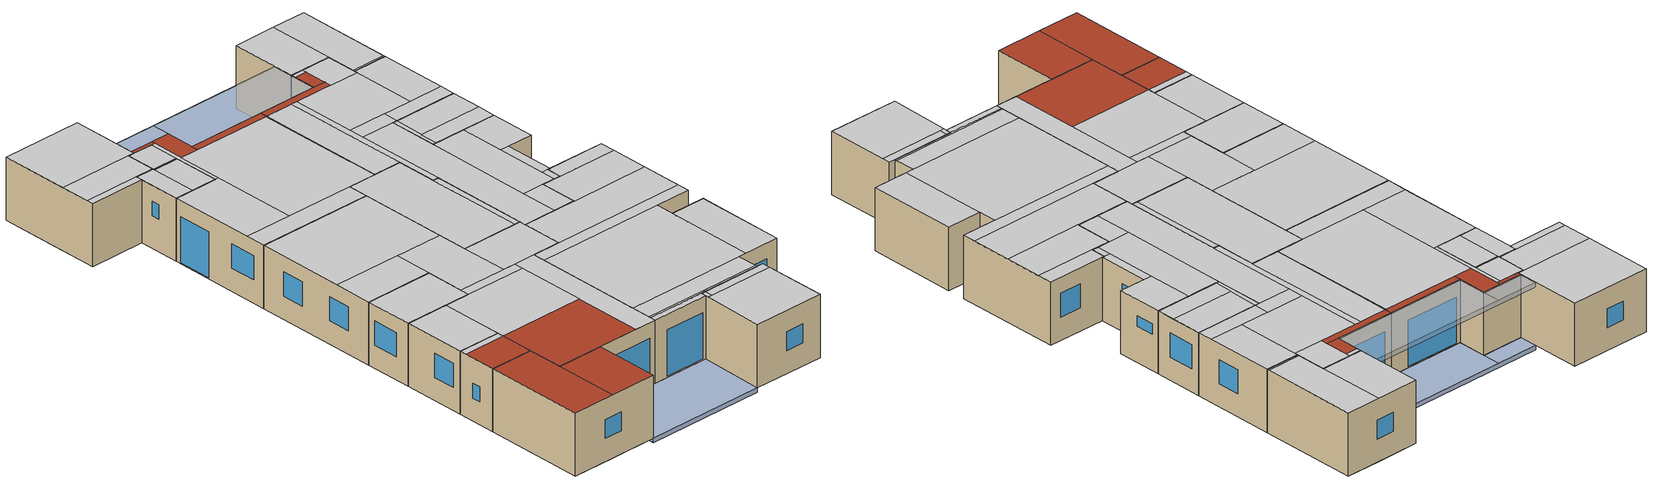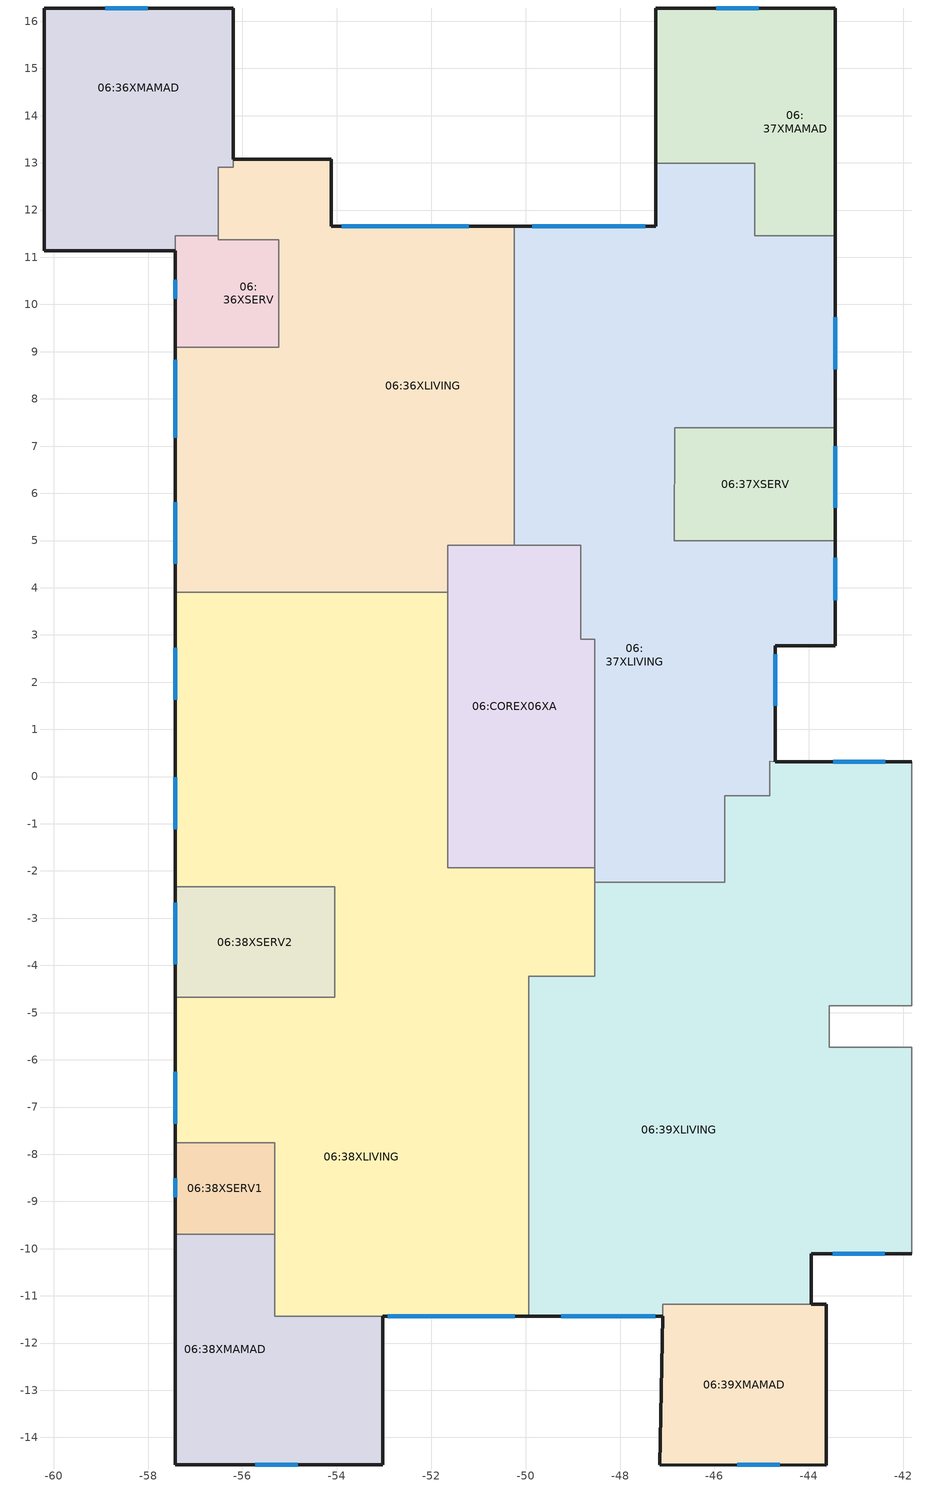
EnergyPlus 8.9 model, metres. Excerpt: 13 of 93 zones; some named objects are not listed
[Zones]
06:36XMAMAD
 floor to 05:29XMAMAD (0_IntFloor_U=2.126_Reversed_Rev): -57.43,11.14 -60.2,11.14 -60.2,11.46 -57.43,11.46 z15; -56.51,11.46 -60.2,11.46 -60.2,12.9 -56.51,12.9 z15; -56.2,12.9 -60.2,12.9 -60.2,16.28 -56.2,16.28 z15
 wall outside (0_ExtWall MMD plaster 400 6cm - Int_Insulation_U=1.28): -56.2,13.07 -56.2,16.28 -60.2,16.28 -60.2,11.14 -57.43,11.14 z15:18
 wall to 06:36XLIVING (0_IntPartition 20cm concrete_U=2.516): -56.51,11.46 -56.51,12.9 -56.2,12.9 -56.2,13.07 z15:18
 wall to 06:36XSERV (0_IntPartition 20cm concrete_U=2.516): -57.43,11.14 -57.43,11.46 -56.51,11.46 z15:18
 window (_6mm - 1001): -58.01,16.28 -58.91,16.28 z16.1:17
 ceiling to 07:43XMAMAD (0_IntFloor_U=2.126_Reversed): -60.2,11.14 -57.43,11.14 -57.43,11.46 -60.2,11.46 z18; -60.2,11.46 -56.51,11.46 -56.51,12.9 -60.2,12.9 z18; -60.2,12.9 -56.2,12.9 -56.2,16.28 -60.2,16.28 z18
06:36XLIVING
 floor to 05:29XLIVING (0_IntFloor_U=2.126_Reversed_Rev): -51.65,3.9 -54.12,3.9 -54.12,4.9 -51.65,4.9 z15; -50.24,4.9 -54.12,4.9 -54.12,11.66 -50.24,11.66 z15; -55.23,12.9 -56.2,12.9 -56.2,13.07 -55.23,13.07 z15; -55.23,11.37 -56.51,11.37 -56.51,12.9 -55.23,12.9 z15; -54.12,9.1 -55.23,9.1 -55.23,13.07 -54.12,13.07 z15; -54.12,3.9 -57.43,3.9 -57.43,9.1 -54.12,9.1 z15
 wall outside (0_ExtWall Pumice 22cm_U=0.916): -57.43,9.1 -57.43,3.9 / -50.24,11.66 -54.12,11.66 -54.12,13.07 -56.2,13.07 z15:18
 wall to 06:36XSERV (0_IntPartition 20cm concrete_U=2.516): -56.51,11.46 -56.51,11.37 -55.23,11.37 -55.23,9.1 -57.43,9.1 z15:18
 wall to 06:38XLIVING (0_IntPartition 20cm concrete_U=2.516): -57.43,3.9 -51.65,3.9 z15:18
 wall to 06:COREX06XA (0_SemiExposedWall ThermalPlaster200 2.5cm_U=1.387): -51.65,3.9 -51.65,4.9 -50.24,4.9 z15:18
 wall to 06:37XLIVING (0_IntPartition 20cm concrete_U=2.516): -50.24,4.9 -50.24,11.66 z15:18
 window (6+12+6 - 1002): -57.43,8.83 -57.43,7.18 / -51.2,11.66 -53.9,11.66 z15.05:17.25
 window (6+6+6 - 1003): -57.43,5.81 -57.43,4.51 z16.1:17.25
 ceiling to 07:44XLIVING (0_IntFloor_U=2.126_Reversed): -50.24,6.39 -50.24,11.31 -50.26,11.31 z18
 ceiling to 07:43XLIVING (0_IntFloor_U=2.126_Reversed): -57.43,3.9 -51.65,3.9 -51.65,4.9 -57.43,4.9 z18; -55.05,4.9 -50.24,4.9 -50.26,11.31 -55.05,11.31 z18; -56.5,11.44 -55.23,11.44 -55.23,12.88 -56.5,12.88 z18; -56.51,11.37 -55.23,11.37 -55.23,11.44 -56.51,11.44 z18; -55.23,9.1 -55.05,9.1 -55.05,12.88 -55.23,12.88 z18; -57.43,4.9 -55.05,4.9 -55.05,9.1 -57.43,9.1 z18
 ceiling to 07:43XMAMAD (0_IntFloor_U=2.126_Reversed): -56.51,11.44 -56.5,11.44 -56.5,12.88 -56.51,12.88 z18
 roof outside (0_FlatRoofTiled 5cm EPS_U=0.58): -54.12,11.31 -50.24,11.31 -50.24,11.66 -54.12,11.66 z18; -56.2,12.88 -55.05,12.88 -55.05,13.07 -56.2,13.07 z18; -55.05,11.31 -54.12,11.31 -54.12,13.07 -55.05,13.07 z18
06:37XMAMAD
 floor to 05:30XMAMAD (0_IntFloor_U=2.126_Reversed_Rev): -45.14,12.99 -47.24,12.99 -47.24,16.27 -45.14,16.27 z15; -43.44,11.46 -45.14,11.46 -45.14,16.27 -43.44,16.27 z15
 wall outside (0_ExtWall MMD plaster 400 6cm - Int_Insulation_U=1.28): -43.44,11.46 -43.44,16.27 -47.24,16.27 -47.24,12.99 z15:18
 wall to 06:37XLIVING (0_IntPartition 20cm concrete_U=2.516): -47.24,12.99 -45.14,12.99 -45.14,11.46 -43.44,11.46 z15:18
 window (_6mm - 1001): -45.07,16.27 -45.97,16.27 z16.1:17
 ceiling to 07:44XLIVING (0_IntFloor_U=2.126_Reversed): -45.14,11.46 -43.44,11.46 -43.44,11.54 -45.14,11.54 z18
 ceiling to 07:44XMAMAD (0_IntFloor_U=2.126_Reversed): -47.24,12.99 -45.14,12.99 -45.14,16.27 -47.24,16.27 z18; -45.14,11.54 -43.44,11.54 -43.44,16.27 -45.14,16.27 z18
06:37XLIVING
 floor to 05:30XLIVING (0_IntFloor_U=2.126_Reversed_Rev): -43.44,7.39 -45.14,7.39 -45.14,11.46 -43.44,11.46 z15; -44.83,-0.4 -45.14,-0.4 -45.14,0.32 -44.83,0.32 z15; -44.72,0.32 -45.14,0.32 -45.14,2.78 -44.72,2.78 z15; -43.44,2.78 -45.14,2.78 -45.14,5 -43.44,5 z15; -45.14,11.66 -47.24,11.66 -47.24,12.99 -45.14,12.99 z15; -48.83,4.9 -50.24,4.9 -50.24,11.66 -48.83,11.66 z15; -48.53,2.91 -48.83,2.91 -48.83,11.66 -48.53,11.66 z15; -45.79,-2.24 -46.87,-2.24 -46.86,-0.4 -45.79,-0.4 z15; -45.14,-0.4 -46.86,-0.4 -46.85,5 -45.14,5 z15; -46.87,-2.24 -48.53,-2.24 -48.53,7.39 -46.84,7.39 z15; -45.14,7.39 -48.53,7.39 -48.53,11.66 -45.14,11.66 z15
 wall outside (0_ExtWall Pumice 22cm_U=0.916): -47.24,12.99 -47.24,11.66 -50.24,11.66 / -44.72,0.32 -44.72,2.78 -43.44,2.78 -43.44,5 / -43.44,7.39 -43.44,11.46 z15:18
 wall to 06:COREX06XA (0_SemiExposedWall ThermalPlaster200 2.5cm_U=1.387): -50.24,4.9 -48.83,4.9 -48.83,2.91 -48.53,2.91 -48.53,-1.93 z15:18
 wall to 06:38XLIVING (0_IntPartition 20cm concrete_U=2.516): -48.53,-1.93 -48.53,-2.24 z15:18
 wall to 06:39XLIVING (0_IntPartition 20cm concrete_U=2.516): -48.53,-2.24 -45.79,-2.24 -45.79,-0.4 -44.83,-0.4 -44.83,0.32 -44.72,0.32 z15:18
 wall to 06:37XSERV (0_IntPartition 20cm concrete_U=2.516): -43.44,5 -46.85,5 -46.84,7.39 -43.44,7.39 z15:18
 window (6+12+6 - 1002): -47.47,11.66 -49.86,11.66 z15.05:17.25
 window (6+6+6 - 1003): -44.72,1.5 -44.72,2.6 / -43.44,8.63 -43.44,9.73 z16.1:17.25
 window (_6mm - 1001): -43.44,3.73 -43.44,4.63 z16.72:17.22
 ceiling to 07:44XLIVING (0_IntFloor_U=2.126_Reversed): -45.14,8.15 -43.44,8.15 -43.44,11.46 -45.14,11.46 z18; -45.14,-0.4 -44.83,-0.4 -44.83,0.32 -45.14,0.32 z18; -45.14,0.32 -44.72,0.32 -44.72,2.78 -45.14,2.78 z18; -45.14,2.78 -43.44,2.78 -43.44,5 -45.14,5 z18; -46.61,11.31 -45.16,11.31 -45.16,12.97 -46.61,12.97 z18; -50.24,4.9 -48.83,4.9 -48.85,11.31 -50.24,11.31 z18; -48.83,2.91 -48.53,2.91 -48.54,11.31 -48.85,11.31 z18; -46.87,-2.24 -45.79,-2.24 -45.79,-0.4 -46.86,-0.4 z18; -46.86,-0.4 -45.14,-0.4 -45.14,5 -46.85,5 z18; -48.53,-2.24 -46.87,-2.24 -46.84,7.39 -48.54,7.39 z18; -48.54,7.39 -46.62,7.39 -46.61,8.15 -48.54,8.15 z18; -48.54,8.15 -45.14,8.15 -45.14,11.31 -48.54,11.31 z18
 ceiling to 07:44XSERV (0_IntFloor_U=2.126_Reversed): -46.62,7.39 -43.44,7.39 -43.44,8.15 -46.61,8.15 z18
 ceiling to 07:44XMAMAD (0_IntFloor_U=2.126_Reversed): -47.24,12.77 -46.61,12.77 -46.61,12.97 -47.24,12.97 z18; -47.24,12.97 -45.16,12.97 -45.16,12.99 -47.24,12.99 z18; -45.16,11.54 -45.14,11.54 -45.14,12.99 -45.16,12.99 z18
 roof outside (0_FlatRoofTiled 5cm EPS_U=0.58): -47.24,11.66 -46.61,11.66 -46.61,12.77 -47.24,12.77 z18; -50.24,11.31 -46.61,11.31 -46.61,11.66 -50.24,11.66 z18
06:36XSERV
 floor to 05:29XSERV (0_IntFloor_U=2.126_Reversed_Rev): -55.23,9.1 -56.51,9.1 -56.51,11.37 -55.23,11.37 z15; -56.51,9.1 -57.43,9.1 -57.43,11.46 -56.51,11.46 z15
 wall outside (0_ExtWall Pumice 22cm_U=0.916): -57.43,11.14 -57.43,9.1 z15:18
 window (_6mm - 1001): -57.43,10.53 -57.43,10.13 z16.55:17.25
 ceiling to 07:43XLIVING (0_IntFloor_U=2.126_Reversed): -56.51,9.1 -55.23,9.1 -55.23,11.37 -56.51,11.37 z18; -57.43,9.1 -56.51,9.1 -56.51,11.44 -57.43,11.44 z18
 ceiling to 07:43XMAMAD (0_IntFloor_U=2.126_Reversed): -57.43,11.44 -56.51,11.44 -56.51,11.46 -57.43,11.46 z18
06:COREX06XA
 floor to 05:COREX05XA (0_IntFloor_U=2.126_Reversed_Rev): -48.53,-1.93 -48.83,-1.93 -48.83,2.91 -48.53,2.91 z15; -48.83,-1.93 -51.65,-1.93 -51.65,4.9 -48.83,4.9 z15
 wall to 06:38XLIVING (0_SemiExposedWall ThermalPlaster200 2.5cm_U=1.387_Rev): -51.65,3.9 -51.65,-1.93 -48.53,-1.93 z15:18
 ceiling to 07:COREX07XB (0_IntFloor_U=2.126_Reversed): -48.82,-1.93 -48.53,-1.93 -48.53,2.9 -48.83,2.9 z18; -51.64,-1.93 -48.82,-1.93 -48.83,4.88 -51.64,4.88 z18
 ceiling to 07:44XLIVING (0_SemiExposedFloor 2cm EPS_U=1.139_Reversed): -50.24,4.88 -48.83,4.88 -48.83,4.9 -50.24,4.9 z18
 ceiling to 07:43XLIVING (0_SemiExposedFloor 2cm EPS_U=1.139_Reversed): -51.64,4.88 -50.24,4.88 -50.24,4.9 -51.65,4.9 z18
06:38XLIVING
 floor to 05:31XLIVING (0_IntFloor_U=2.126_Reversed_Rev): -49.94,-11.43 -51.65,-11.43 -51.65,-4.23 -49.94,-4.23 z15; -48.53,-4.23 -51.65,-4.23 -51.65,-1.93 -48.53,-1.93 z15; -54.04,-2.34 -57.43,-2.34 -57.43,3.9 -54.04,3.9 z15; -51.65,-4.68 -54.04,-4.68 -54.04,3.9 -51.65,3.9 z15; -55.32,-7.76 -57.43,-7.76 -57.43,-4.68 -55.32,-4.68 z15; -51.65,-11.43 -55.32,-11.43 -55.32,-4.68 -51.65,-4.68 z15
 wall outside (0_ExtWall Pumice 22cm_U=0.916): -57.43,3.9 -57.43,-2.34 / -57.43,-4.68 -57.43,-7.76 / -53.03,-11.43 -49.94,-11.43 z15:18
 wall to 06:38XSERV2 (0_IntPartition 20cm concrete_U=2.516): -57.43,-2.34 -54.04,-2.34 -54.04,-4.68 -57.43,-4.68 z15:18
 wall to 06:38XSERV1 (0_IntPartition 20cm concrete_U=2.516): -57.43,-7.76 -55.32,-7.76 -55.32,-9.69 z15:18
 wall to 06:38XMAMAD (0_IntPartition 20cm concrete_U=2.516): -55.32,-9.69 -55.32,-11.43 -53.03,-11.43 z15:18
 wall to 06:39XLIVING (0_IntPartition 20cm concrete_U=2.516): -49.94,-11.43 -49.94,-4.23 -48.53,-4.23 -48.53,-2.24 z15:18
 window (6+6+6 - 1003): -57.43,2.73 -57.43,1.63 / -57.43,-0.02 -57.43,-1.12 / -57.43,-6.25 -57.43,-7.35 z16.1:17.25
 window (6+12+6 - 1002): -52.92,-11.43 -50.23,-11.43 z15.05:17.25
 ceiling to 07:COREX07XB (0_SemiExposedCeiling 2cm EPS_U=0.956): -51.64,-1.94 -48.53,-1.94 -48.53,-1.93 -51.64,-1.93 z18
 ceiling to 07:45XLIVING (0_IntFloor_U=2.126_Reversed): -57.43,-7.76 -55.32,-7.76 -55.32,-4.68 -57.43,-4.68 z18; -54.04,-4.68 -51.02,-4.68 -51.02,-4.23 -54.04,-4.23 z18; -55.32,-8.08 -51.02,-8.08 -51.02,-4.68 -55.32,-4.68 z18; -51.02,-11.43 -49.94,-11.43 -49.94,-4.23 -51.02,-4.23 z18; -51.63,-4.23 -48.53,-4.23 -48.53,-1.94 -51.64,-1.94 z18; -57.43,-2.34 -54.04,-2.34 -54.04,-0.46 -57.43,-0.46 z18; -54.04,-4.23 -51.63,-4.23 -51.65,-0.46 -54.04,-0.46 z18
 ceiling to 07:43XLIVING (0_IntFloor_U=2.126_Reversed): -57.43,-0.46 -51.65,-0.46 -51.65,3.9 -57.43,3.9 z18
 roof outside (0_FlatRoofTiled 5cm EPS_U=0.58): -55.32,-11.43 -51.02,-11.43 -51.02,-8.08 -55.32,-8.08 z18
06:39XLIVING
 floor to 05:32XLIVING (0_IntFloor_U=2.126_Reversed_Rev): -41.82,-10.11 -43.57,-10.11 -43.57,-5.73 -41.82,-5.73 z15; -47.09,-11.43 -49.94,-11.43 -49.94,-11.18 -47.09,-11.18 z15; -43.96,-11.18 -49.94,-11.18 -49.94,-10.11 -43.96,-10.11 z15; -43.57,-10.11 -49.94,-10.11 -49.94,-4.85 -43.57,-4.85 z15; -41.82,-0.4 -44.83,-0.4 -44.83,0.32 -41.82,0.32 z15; -41.82,-2.24 -45.79,-2.24 -45.79,-0.4 -41.82,-0.4 z15; -41.82,-4.23 -48.53,-4.23 -48.53,-2.24 -41.82,-2.24 z15; -41.82,-4.85 -49.94,-4.85 -49.94,-4.23 -41.82,-4.23 z15
 wall outside (0_ExtWall Pumice 22cm_U=0.916): -41.82,0.32 -44.72,0.32 / -49.94,-11.43 -47.09,-11.43 / -43.96,-11.18 -43.96,-10.11 -41.82,-10.11 z15:18
 wall to 06:40XLIVING (0_IntPartition 20cm concrete_U=2.516): -41.82,-4.85 -41.82,0.32 / -41.82,-10.11 -41.82,-5.73 z15:18
 wall to 06:39XMAMAD (0_IntPartition 20cm concrete_U=2.516): -47.09,-11.43 -47.09,-11.18 -43.96,-11.18 z15:18
 wall to 06:COREX06XB (0_SemiExposedWall ThermalPlaster200 2.5cm_U=1.387): -41.82,-5.73 -43.57,-5.73 -43.57,-4.85 -41.82,-4.85 z15:18
 window (6+6+6 - 1003): -42.38,0.32 -43.48,0.32 / -43.5,-10.11 -42.4,-10.11 z16.1:17.25
 window (6+12+6 - 1002): -49.25,-11.43 -47.25,-11.43 z15.05:17.25
 ceiling to 07:44XLIVING (0_IntFloor_U=2.126_Reversed): -45.79,-0.41 -44.83,-0.41 -44.83,-0.4 -45.79,-0.4 z18
 ceiling to 07:45XLIVING (0_IntFloor_U=2.126_Reversed): -43.57,-10.11 -41.82,-10.11 -41.82,-5.74 -43.57,-5.74 z18; -49.94,-11.43 -47.09,-11.43 -47.09,-11.18 -49.94,-11.18 z18; -49.94,-11.18 -46.89,-11.18 -46.89,-11.08 -49.94,-11.08 z18; -49.94,-11.08 -43.96,-11.08 -43.96,-10.11 -49.94,-10.11 z18; -49.94,-10.11 -43.57,-10.11 -43.57,-4.85 -49.94,-4.85 z18; -44.83,-0.41 -41.82,-0.41 -41.82,0.31 -44.83,0.31 z18; -45.79,-2.25 -41.82,-2.25 -41.82,-0.41 -45.79,-0.41 z18; -48.53,-4.23 -41.82,-4.23 -41.82,-2.25 -48.53,-2.25 z18; -49.94,-4.85 -41.82,-4.85 -41.82,-4.23 -49.94,-4.23 z18
 ceiling to 07:45XMAMAD (0_IntFloor_U=2.126_Reversed): -46.89,-11.18 -43.96,-11.18 -43.96,-11.08 -46.89,-11.08 z18
 roof outside (0_FlatRoofTiled 5cm EPS_U=0.58): -44.71,0.31 -41.82,0.31 -41.82,0.32 -44.71,0.32 z18
06:38XSERV2
 floor to 05:31XSERV2 (0_IntFloor_U=2.126_Reversed_Rev): -54.04,-4.68 -57.43,-4.68 -57.43,-2.34 -54.04,-2.34 z15
 wall outside (0_ExtWall Pumice 22cm_U=0.916): -57.43,-2.34 -57.43,-4.68 z15:18
 window (6+6+6 - 1003): -57.43,-2.67 -57.43,-3.97 z16.1:17.25
 ceiling to 07:45XLIVING (0_IntFloor_U=2.126_Reversed): -57.43,-4.68 -54.04,-4.68 -54.04,-2.34 -57.43,-2.34 z18
06:38XSERV1
 floor to 05:31XSERV1 (0_IntFloor_U=2.126_Reversed_Rev): -55.32,-9.69 -57.43,-9.69 -57.43,-7.76 -55.32,-7.76 z15
 wall outside (0_ExtWall Pumice 22cm_U=0.916): -57.43,-7.76 -57.43,-9.69 z15:18
 wall to 06:38XMAMAD (0_IntPartition 20cm concrete_U=2.516): -57.43,-9.69 -55.32,-9.69 z15:18
 window (_6mm - 1001): -57.43,-8.51 -57.43,-8.91 z16.1:16.8
 ceiling to 07:45XLIVING (0_IntFloor_U=2.126_Reversed): -57.43,-8.08 -55.32,-8.08 -55.32,-7.76 -57.43,-7.76 z18
 roof outside (0_FlatRoofTiled 5cm EPS_U=0.58): -57.43,-9.69 -55.32,-9.69 -55.32,-8.08 -57.43,-8.08 z18
06:38XMAMAD
 floor to 05:31XMAMAD (0_IntFloor_U=2.126_Reversed_Rev): -53.03,-14.58 -55.32,-14.58 -55.32,-11.43 -53.03,-11.43 z15; -55.32,-14.58 -57.43,-14.58 -57.43,-9.69 -55.32,-9.69 z15
 wall outside (0_ExtWall MMD plaster 400 6cm - Int_Insulation_U=1.28): -57.43,-9.69 -57.43,-14.58 -53.03,-14.58 -53.03,-11.43 z15:18
 window (_6mm - 1001): -55.73,-14.58 -54.83,-14.58 z16.1:17
 roof outside (0_FlatRoofTiled 5cm EPS_U=0.58): -55.32,-14.58 -53.03,-14.58 -53.03,-11.43 -55.32,-11.43 z18; -57.43,-14.58 -55.32,-14.58 -55.32,-9.69 -57.43,-9.69 z18
06:39XMAMAD
 floor to 05:32XMAMAD (0_IntFloor_U=2.126_Reversed_Rev): -43.64,-14.58 -47.16,-14.58 -47.09,-11.18 -43.64,-11.18 z15
 wall outside (0_ExtWall MMD plaster 400 6cm - Int_Insulation_U=1.28): -47.09,-11.43 -47.16,-14.58 -43.64,-14.58 -43.64,-11.18 -43.96,-11.18 z15:18
 window (_6mm - 1001): -45.52,-14.58 -44.62,-14.58 z16.1:17
 ceiling to 07:45XLIVING (0_IntFloor_U=2.126_Reversed): -47.1,-11.58 -46.89,-11.58 -46.89,-11.18 -47.09,-11.18 z18
 ceiling to 07:45XMAMAD (0_IntFloor_U=2.126_Reversed): -46.89,-11.58 -43.64,-11.58 -43.64,-11.18 -46.89,-11.18 z18; -47.16,-14.58 -43.64,-14.58 -43.64,-11.58 -47.1,-11.58 z18
06:37XSERV
 floor to 05:30XSERV (0_IntFloor_U=2.126_Reversed_Rev): -43.44,5 -46.85,5 -46.84,7.39 -43.44,7.39 z15
 wall outside (0_ExtWall Pumice 22cm_U=0.916): -43.44,5 -43.44,7.39 z15:18
 window (6+6+6 - 1003): -43.44,5.69 -43.44,6.99 z16.1:17.25
 ceiling to 07:44XLIVING (0_IntFloor_U=2.126_Reversed): -46.68,5 -43.44,5 -43.44,5.9 -46.66,5.9 z18; -46.85,5 -46.68,5 -46.62,7.39 -46.84,7.39 z18
 ceiling to 07:44XSERV (0_IntFloor_U=2.126_Reversed): -46.66,5.9 -43.44,5.9 -43.44,7.39 -46.62,7.39 z18
shading: -53.03,-14.58 -47.16,-14.58 / -47.16,-14.58 -47.09,-11.43 / -47.09,-11.43 -53.03,-11.43 / -53.03,-11.43 -53.03,-14.58 / -56.2,13.07 -54.12,13.07 / -54.12,13.07 -54.12,11.66 / -54.12,11.66 -47.24,11.66 / -47.24,11.66 -47.24,13.96 / -47.24,13.96 -56.2,13.96 / -56.2,13.96 -56.2,13.07 z14.8:15; -56.2,13.07 -54.12,13.07 / -54.12,13.07 -54.12,11.66 / -54.12,11.66 -47.24,11.66 / -47.24,11.66 -47.24,13.96 / -47.24,13.96 -56.2,13.96 / -56.2,13.96 -56.2,13.07 z17.8:18; -53.03,-14.58 -47.16,-14.58 -47.09,-11.43 -53.03,-11.43 z15; -47.16,-14.58 -53.03,-14.58 -53.03,-11.43 -47.09,-11.43 z14.8; -47.24,11.66 -54.12,11.66 -54.12,13.07 -47.24,13.07 z14.8; -47.24,13.07 -56.2,13.07 -56.2,13.96 -47.24,13.96 z14.8; -56.2,13.07 -54.12,13.07 -54.12,13.96 -56.2,13.96 z15; -54.12,11.66 -47.24,11.66 -47.24,13.96 -54.12,13.96 z15; -47.24,11.66 -54.12,11.66 -54.12,13.07 -47.24,13.07 z17.8; -47.24,13.07 -56.2,13.07 -56.2,13.96 -47.24,13.96 z17.8; -56.2,13.07 -54.12,13.07 -54.12,13.96 -56.2,13.96 z18; -54.12,11.66 -47.24,11.66 -47.24,13.96 -54.12,13.96 z18
[Site:Location]
1 (01-01:31-12)  (01-01:31-12): Latitude=32; Longitude=34.9; Time Zone=2; Elevation {m}=49
[Site:GroundTemperature:BuildingSurface]
18, 18, 18, 18, 18, 18, 18, 18, 18, 18, 18, 18
[Site:GroundTemperature:Deep]
18, 18, 18, 18, 18, 18, 18, 18, 18, 18, 18, 18
[Site:GroundTemperature:Shallow]
18, 18, 18, 18, 18, 18, 18, 18, 18, 18, 18, 18
[Site:GroundTemperature:FCfactorMethod]
January FCfactorMethod ground temperature {C}=14.56; Februry FCfactorMethod ground temperature {C}=15.21; March FCfactorMethod ground temperature {C}=16.32; April FCfactorMethod ground temperature {C}=21.47; May FCfactorMethod ground temperature {C}=26.48; June FCfactorMethod ground temperature {C}=30.09; July FCfactorMethod ground temperature {C}=32.2; August FCfactorMethod ground temperature {C}=33.24; September FCfactorMethod ground temperature {C}=31.42; October FCfactorMethod ground temperature {C}=27.68; November FCfactorMethod ground temperature {C}=21.81; December FCfactorMethod ground temperature {C}=17.94
[Site:GroundReflectance]
0.2, 0.2, 0.2, 0.2, 0.2, 0.2, 0.2, 0.2, 0.2, 0.2, 0.2, 0.2
[Site:GroundReflectance:SnowModifier]
2, 2
[Building]
Rambam_15-17: North Axis=0; Terrain=City; Loads Convergence Tolerance=.04; Temperature Convergence Tolerance=.4; Solar Distribution=FullExterior; Maximum number of warmup days=25; Minimum number of warmup days=6
[Construction]
0_IntFloor_U=2.126_Reversed: _1045_IntTiah_Cement Lime Plaster_2.1_.02, _1045_RegularConcrete_1.1.1_.2, _1045 Sand and gravel_10.1_.08, _1045_Cemented Plaster_2.2_.02, _1045 Ceramic porcelain_12.1_.02
0_IntFloor_U=2.126_Reversed_Rev: _1045 Ceramic porcelain_12.1_.02, _1045_Cemented Plaster_2.2_.02, _1045 Sand and gravel_10.1_.08, _1045_RegularConcrete_1.1.1_.2, _1045_IntTiah_Cement Lime Plaster_2.1_.02
0_IntPartition 20cm concrete_U=2.516: _1045_IntTiah_Cement Lime Plaster_2.1_.015, _1045_RegularConcrete_1.1.1_.2, _1045_IntTiah_Cement Lime Plaster_2.1_.015
0_ExtWall MMD plaster 400 6cm - Int_Insulation_U=1.28: _1045_Cemented Plaster_2.2_.01, _1045_RegularConcrete_1.1.1_.2, 0_Thermal plaster 400_.06, _1045_IntTiah_Cement Lime Plaster_2.1_.01
0_ExtWall Pumice 22cm_U=0.916: _Block Pumice 22sm_.22
0_SemiExposedWall ThermalPlaster200 2.5cm_U=1.387: _1045 Thermal Plaster Polystyrene Aggregate 225_2.3_.025, _1045_RegularConcrete_1.1.1_.2, _1045_IntTiah_Cement Lime Plaster_2.1_.015
0_SemiExposedWall ThermalPlaster200 2.5cm_U=1.387_Rev: _1045_IntTiah_Cement Lime Plaster_2.1_.015, _1045_RegularConcrete_1.1.1_.2, _1045 Thermal Plaster Polystyrene Aggregate 225_2.3_.025
0_FlatRoofTiled 5cm EPS_U=0.58: _1045 Ceramic porcelain_12.1_.01, _1045_Cemented Plaster_2.2_.02, _1045 Sand and gravel_10.1_.08, _Bitumen_.005, _1045 Light Concrete Coarse Aggregate NonQuartsSand 1200_1.2.1_.05, _1045 Expanded Polystyrene EPS 30_14.1_.05, _1045_RegularConcrete_1.1.1_.2, _1045_IntTiah_Cement Lime Plaster_2.1_.015
0_SemiExposedFloor 2cm EPS_U=1.139_Reversed; 0_SemiExposedCeiling 2cm EPS_U=0.956: _1045 Ceramic porcelain_12.1_.01, _1045_Cemented Plaster_2.2_.02, _1045 Sand and gravel_10.1_.08, _1045 Expanded Polystyrene EPS 30_14.1_.02, _1045_RegularConcrete_1.1.1_.2, _1045_Cemented Plaster_2.2_.02
_6mm - 1001: 64
6+12+6 - 1002: Simple 6+12+6 - 1002
6+12+6 - 2002: 30003, Simple 6+12+6 - 1002
6+6+6 - 1003: Simple 6+6+6 - 1003
6+6+6 - 2003: 30003, Simple 6+6+6 - 1003
[WindowMaterial:Glazing]
64: Optical data type {SpectralAverage or Spectral}=SpectralAverage; Thickness {m}=.006; Solar transmittance at normal incidence=.79; Solar reflectance at normal incidence: front side=.075; Solar reflectance at normal incidence: back side=.075; Visible transmittance at normal incidence=0.881; Visible reflectance at normal incidence: front side=.081; Visible reflectance at normal incidence: back side=.081; IR transmittance at normal incidence=0; IR emissivity: front side=.84; IR emissivity: back side=.84; Conductivity {W/m-K}=1; Dirt Correction Factor for Solar and Visible Transmittance=1
[WindowMaterial:Shade]
30003: Solar transmittance=.15; Solar reflectance=.6; Visible transmittance=.15; Visible reflectance=.6; IR Thermal emissivity=.9; IR Thermal transmittance=.05; Thickness {m}=.001; Conductivity {W/m-K}=160; Shade-to-glass distance=.1; Shade top opening multiplier=0; Shade bottom opening multiplier=0; Shade left-side opening multiplier=0; Shade right-side opening multiplier=0; Air-flow permeability=0
[Material] Thermal Emittance=.9; Solar Absorptance=.4; Visible Absorptance=.4
Name | Roughness | Thickness {m} | Conductivity {w/m-K} | Density {kg/m3} | Specific Heat {J/kg-K}
_1045 Ceramic porcelain_12.1_.02 | Smooth | .02 | 1.3 | 2300 | 840
_1045_Cemented Plaster_2.2_.02 | Rough | .02 | 1 | 1800 | 1000
_1045 Sand and gravel_10.1_.08 | Rough | .08 | 2 | 1950 | 1045
_1045_RegularConcrete_1.1.1_.2 | MediumRough | .2 | 2 | 2400 | 1000
_1045_IntTiah_Cement Lime Plaster_2.1_.02 | Smooth | .02 | .8 | 1600 | 1000
_1045_IntTiah_Cement Lime Plaster_2.1_.015 | Smooth | .015 | .8 | 1600 | 1000
_1045_Cemented Plaster_2.2_.01 | Rough | .01 | 1 | 1800 | 1000
0_Thermal plaster 400_.06 | Rough | .06 | .129 | 400 | 1000
_1045_IntTiah_Cement Lime Plaster_2.1_.01 | Smooth | .01 | .8 | 1600 | 1000
_1045 Ceramic porcelain_12.1_.01 | Smooth | .01 | 1.3 | 2300 | 840
_Block Pumice 22sm_.22 | MediumRough | .22 | .244 | 795 | 970
_1045 Thermal Plaster Polystyrene Aggregate 225_2.3_.025 | Rough | .025 | .073 | 225 | 1000
_Bitumen_.005 | Rough | .005 | .17 | 1200 | 1660
_1045 Light Concrete Coarse Aggregate NonQuartsSand 1200_1.2.1_.05 | MediumRough | .05 | .62 | 1200 | 1000
_1045 Expanded Polystyrene EPS 30_14.1_.05 | Rough | .05 | .04 | 30 | 1450
_1045 Expanded Polystyrene EPS 30_14.1_.02 | Rough | .02 | .04 | 30 | 1450
[WindowMaterial:SimpleGlazingSystem]
Name | U-value W/m2/K | Solar Heat Gain Coefficient | Visible Transmittance
Simple 6+12+6 - 1002 | 2.8 | .75 | .781
Simple 6+6+6 - 1003 | 3.2 | .8 | .801
[WindowProperty:ShadingControl] Shading type=ExteriorShade; Shading control type=OnIfScheduleAllows; Schedule=0_(2017) Residential Exterior Shading Schedule - Zone A-B; Shading control is scheduled=Yes; Glare control is active=No; Type of slat angle control=FixedSlatAngle; Setpoint 2=0
Name | Name of glazed construction with shading
1002 | 6+12+6 - 2002
1003 | 6+6+6 - 2003
[Zone] Relative North (to building)=0; Zone Type=1; Zone multiplier=1; Zone inside convection algorithm=TARP
Name | Zone volume | Floor Area | Part Of Total Floor Area
06:36XMAMAD | 52.4905 | 19.7333 | Yes
06:36XLIVING | 137.9161 | 52.3664 | Yes
06:37XMAMAD | 40.173 | 15.1026 | Yes
06:37XLIVING | 182.173 | 68.8031 | Yes
06:36XSERV | 13.5269 | 5.0853 | Yes
06:COREX06XA | 54.8446 | 20.6961 | No
06:38XLIVING | 239.5681 | 92.392 | Yes
06:39XLIVING | 202.5277 | 76.1442 | Yes
06:38XSERV2 | 21.0791 | 7.9245 | Yes
06:38XSERV1 | 9.392 | 4.0805 | Yes
06:38XMAMAD | 39.1201 | 17.5426 | Yes
06:39XMAMAD | 31.5322 | 11.8542 | Yes
06:37XSERV | 21.6306 | 8.1318 | Yes
[PEOPLE] Number of People SCHEDULE=0_Baseline Residential Occupancy Schedule; Number of People Calculation Method=People/Area; People per Zone Floor Area=.04; radiant fraction=.3; User Specified Sensible Fraction=AutoCalculate; CO2 generation rate per unit of activity level (units m3/s-W=3.82e-08; Enable ASHRAE 55 comfort warnings=No; MRT Calculation Type=ZoneAveraged; Work Efficiency SCHEDULE Name (0.0-1.0,real)=Work efficiency; Clothing Insulation Calculation Method=ClothingInsulationSchedule; Air Velocity SCHEDULE Name (units m/s, real)=Default Air Velocity for Comfort Calculations
Name | Zone | Activity level SCHEDULE Name (units W/person, real) | Clothing Insulation SCHEDULE Name (real)
People 06:36XMAMAD | 06:36XMAMAD | Activity Schedule 35782 | Clothing Schedule 35782
People 06:36XLIVING | 06:36XLIVING | Activity Schedule 35794 | Clothing Schedule 35794
People 06:37XMAMAD | 06:37XMAMAD | Activity Schedule 35812 | Clothing Schedule 35812
People 06:37XLIVING | 06:37XLIVING | Activity Schedule 35831 | Clothing Schedule 35831
People 06:36XSERV | 06:36XSERV | Activity Schedule 35885 | Clothing Schedule 35885
People 06:38XLIVING | 06:38XLIVING | Activity Schedule 35955 | Clothing Schedule 35955
People 06:39XLIVING | 06:39XLIVING | Activity Schedule 35975 | Clothing Schedule 35975
People 06:38XSERV2 | 06:38XSERV2 | Activity Schedule 36023 | Clothing Schedule 36023
People 06:38XSERV1 | 06:38XSERV1 | Activity Schedule 36030 | Clothing Schedule 36030
People 06:38XMAMAD | 06:38XMAMAD | Activity Schedule 36045 | Clothing Schedule 36045
People 06:39XMAMAD | 06:39XMAMAD | Activity Schedule 36063 | Clothing Schedule 36063
People 06:37XSERV | 06:37XSERV | Activity Schedule 36089 | Clothing Schedule 36089
[Lights] Lighting SCHEDULE=0_Baseline Residential Lighting Schedule; Design Level calculation method=Watts/Area; Watts per Zone Area {W/m2}=5; Return Air Fraction=0; Radiant fraction=.72; Fraction Visible=.18; Fraction Replaceable=1
Name | Zone | LightsEndUseKey
06:36XMAMAD General lighting | 06:36XMAMAD | ELECTRIC EQUIPMENT#06:36XMAMAD#GeneralLights
06:36XLIVING General lighting | 06:36XLIVING | ELECTRIC EQUIPMENT#06:36XLIVING#GeneralLights
06:37XMAMAD General lighting | 06:37XMAMAD | ELECTRIC EQUIPMENT#06:37XMAMAD#GeneralLights
06:37XLIVING General lighting | 06:37XLIVING | ELECTRIC EQUIPMENT#06:37XLIVING#GeneralLights
06:36XSERV General lighting | 06:36XSERV | ELECTRIC EQUIPMENT#06:36XSERV#GeneralLights
06:38XLIVING General lighting | 06:38XLIVING | ELECTRIC EQUIPMENT#06:38XLIVING#GeneralLights
06:39XLIVING General lighting | 06:39XLIVING | ELECTRIC EQUIPMENT#06:39XLIVING#GeneralLights
06:38XSERV2 General lighting | 06:38XSERV2 | ELECTRIC EQUIPMENT#06:38XSERV2#GeneralLights
06:38XSERV1 General lighting | 06:38XSERV1 | ELECTRIC EQUIPMENT#06:38XSERV1#GeneralLights
06:38XMAMAD General lighting | 06:38XMAMAD | ELECTRIC EQUIPMENT#06:38XMAMAD#GeneralLights
06:39XMAMAD General lighting | 06:39XMAMAD | ELECTRIC EQUIPMENT#06:39XMAMAD#GeneralLights
06:37XSERV General lighting | 06:37XSERV | ELECTRIC EQUIPMENT#06:37XSERV#GeneralLights
[OtherEquipment] Fuel Type=Electricity; Design Level calculation method=Watts/Area; Latent fraction=0; Radiant fraction=.2; Fraction Lost=0; Carbon Dioxide Generation Rate=0; End-use category=General
Name | Zone | Equipment SCHEDULE | Watts per Zone Area {watts/m2}
06:36XMAMAD Miscellaneous gain | 06:36XMAMAD | 0_(2017) Baseline Residential Non Fixed Equipment Schedule | 6
06:36XMAMAD Equipment gain | 06:36XMAMAD | 0_(2017) Baseline Residential Equipment Schedule | 1
06:36XLIVING Miscellaneous gain | 06:36XLIVING | 0_(2017) Baseline Residential Non Fixed Equipment Schedule | 6
06:36XLIVING Equipment gain | 06:36XLIVING | 0_(2017) Baseline Residential Equipment Schedule | 1
06:37XMAMAD Miscellaneous gain | 06:37XMAMAD | 0_(2017) Baseline Residential Non Fixed Equipment Schedule | 6
06:37XMAMAD Equipment gain | 06:37XMAMAD | 0_(2017) Baseline Residential Equipment Schedule | 1
06:37XLIVING Miscellaneous gain | 06:37XLIVING | 0_(2017) Baseline Residential Non Fixed Equipment Schedule | 6
06:37XLIVING Equipment gain | 06:37XLIVING | 0_(2017) Baseline Residential Equipment Schedule | 1
06:36XSERV Miscellaneous gain | 06:36XSERV | 0_(2017) Baseline Residential Non Fixed Equipment Schedule | 6
06:36XSERV Equipment gain | 06:36XSERV | 0_(2017) Baseline Residential Equipment Schedule | 1
06:38XLIVING Miscellaneous gain | 06:38XLIVING | 0_(2017) Baseline Residential Non Fixed Equipment Schedule | 6
06:38XLIVING Equipment gain | 06:38XLIVING | 0_(2017) Baseline Residential Equipment Schedule | 1
06:39XLIVING Miscellaneous gain | 06:39XLIVING | 0_(2017) Baseline Residential Non Fixed Equipment Schedule | 6
06:39XLIVING Equipment gain | 06:39XLIVING | 0_(2017) Baseline Residential Equipment Schedule | 1
06:38XSERV2 Miscellaneous gain | 06:38XSERV2 | 0_(2017) Baseline Residential Non Fixed Equipment Schedule | 6
06:38XSERV2 Equipment gain | 06:38XSERV2 | 0_(2017) Baseline Residential Equipment Schedule | 1
06:38XSERV1 Miscellaneous gain | 06:38XSERV1 | 0_(2017) Baseline Residential Non Fixed Equipment Schedule | 6
06:38XSERV1 Equipment gain | 06:38XSERV1 | 0_(2017) Baseline Residential Equipment Schedule | 1
06:38XMAMAD Miscellaneous gain | 06:38XMAMAD | 0_(2017) Baseline Residential Non Fixed Equipment Schedule | 6
06:38XMAMAD Equipment gain | 06:38XMAMAD | 0_(2017) Baseline Residential Equipment Schedule | 1
06:39XMAMAD Miscellaneous gain | 06:39XMAMAD | 0_(2017) Baseline Residential Non Fixed Equipment Schedule | 6
06:39XMAMAD Equipment gain | 06:39XMAMAD | 0_(2017) Baseline Residential Equipment Schedule | 1
06:37XSERV Miscellaneous gain | 06:37XSERV | 0_(2017) Baseline Residential Non Fixed Equipment Schedule | 6
06:37XSERV Equipment gain | 06:37XSERV | 0_(2017) Baseline Residential Equipment Schedule | 1
[ZoneInfiltration:DesignFlowRate] Infiltration SCHEDULE=On 24/7; Design Volume Flow Rate calculation method=Flow/zone; Constant Term Coefficient=1; Temperature Term Coefficient=0; Velocity Term Coefficient=0; Velocity Squared Term Coefficient=0
Name | Zone | Design Volume Flow Rate (m3/s)
06:36XMAMAD Infiltration | 06:36XMAMAD | .014581
06:36XLIVING Infiltration | 06:36XLIVING | .03831
06:37XMAMAD Infiltration | 06:37XMAMAD | .011159
06:37XLIVING Infiltration | 06:37XLIVING | .050604
06:36XSERV Infiltration | 06:36XSERV | .003757
06:COREX06XA Infiltration | 06:COREX06XA | .015235
06:38XLIVING Infiltration | 06:38XLIVING | .066547
06:39XLIVING Infiltration | 06:39XLIVING | .056258
06:38XSERV2 Infiltration | 06:38XSERV2 | .005855
06:38XSERV1 Infiltration | 06:38XSERV1 | .002609
06:38XMAMAD Infiltration | 06:38XMAMAD | .010867
06:39XMAMAD Infiltration | 06:39XMAMAD | .008759
06:37XSERV Infiltration | 06:37XSERV | .006009
[ZoneControl:Thermostat]
06:36XMAMAD Thermostat: 06:36XMAMAD, Zone Control Type Sched, ThermostatSetpoint:DualSetpoint, Dual Setpoint - Zone 06:36XMAMAD
06:36XLIVING Thermostat: 06:36XLIVING, Zone Control Type Sched, ThermostatSetpoint:DualSetpoint, Dual Setpoint - Zone 06:36XLIVING
06:37XMAMAD Thermostat: 06:37XMAMAD, Zone Control Type Sched, ThermostatSetpoint:DualSetpoint, Dual Setpoint - Zone 06:37XMAMAD
06:37XLIVING Thermostat: 06:37XLIVING, Zone Control Type Sched, ThermostatSetpoint:DualSetpoint, Dual Setpoint - Zone 06:37XLIVING
06:36XSERV Thermostat: 06:36XSERV, Zone Control Type Sched, ThermostatSetpoint:DualSetpoint, Dual Setpoint - Zone 06:36XSERV
06:38XLIVING Thermostat: 06:38XLIVING, Zone Control Type Sched, ThermostatSetpoint:DualSetpoint, Dual Setpoint - Zone 06:38XLIVING
06:39XLIVING Thermostat: 06:39XLIVING, Zone Control Type Sched, ThermostatSetpoint:DualSetpoint, Dual Setpoint - Zone 06:39XLIVING
06:38XSERV2 Thermostat: 06:38XSERV2, Zone Control Type Sched, ThermostatSetpoint:DualSetpoint, Dual Setpoint - Zone 06:38XSERV2
06:38XSERV1 Thermostat: 06:38XSERV1, Zone Control Type Sched, ThermostatSetpoint:DualSetpoint, Dual Setpoint - Zone 06:38XSERV1
06:38XMAMAD Thermostat: 06:38XMAMAD, Zone Control Type Sched, ThermostatSetpoint:DualSetpoint, Dual Setpoint - Zone 06:38XMAMAD
06:39XMAMAD Thermostat: 06:39XMAMAD, Zone Control Type Sched, ThermostatSetpoint:DualSetpoint, Dual Setpoint - Zone 06:39XMAMAD
06:37XSERV Thermostat: 06:37XSERV, Zone Control Type Sched, ThermostatSetpoint:DualSetpoint, Dual Setpoint - Zone 06:37XSERV
[ThermostatSetpoint:DualSetpoint]
Dual Setpoint - Zone 06:36XMAMAD: 06:36XMAMAD Heating Setpoint Schedule, 06:36XMAMAD Cooling SP Sch
Dual Setpoint - Zone 06:36XLIVING: 06:36XLIVING Heating Setpoint Schedule, 06:36XLIVING Cooling SP Sch
Dual Setpoint - Zone 06:37XMAMAD: 06:37XMAMAD Heating Setpoint Schedule, 06:37XMAMAD Cooling SP Sch
Dual Setpoint - Zone 06:37XLIVING: 06:37XLIVING Heating Setpoint Schedule, 06:37XLIVING Cooling SP Sch
Dual Setpoint - Zone 06:36XSERV: 06:36XSERV Heating Setpoint Schedule, 06:36XSERV Cooling SP Sch
Dual Setpoint - Zone 06:38XLIVING: 06:38XLIVING Heating Setpoint Schedule, 06:38XLIVING Cooling SP Sch
Dual Setpoint - Zone 06:39XLIVING: 06:39XLIVING Heating Setpoint Schedule, 06:39XLIVING Cooling SP Sch
Dual Setpoint - Zone 06:38XSERV2: 06:38XSERV2 Heating Setpoint Schedule, 06:38XSERV2 Cooling SP Sch
Dual Setpoint - Zone 06:38XSERV1: 06:38XSERV1 Heating Setpoint Schedule, 06:38XSERV1 Cooling SP Sch
Dual Setpoint - Zone 06:38XMAMAD: 06:38XMAMAD Heating Setpoint Schedule, 06:38XMAMAD Cooling SP Sch
Dual Setpoint - Zone 06:39XMAMAD: 06:39XMAMAD Heating Setpoint Schedule, 06:39XMAMAD Cooling SP Sch
Dual Setpoint - Zone 06:37XSERV: 06:37XSERV Heating Setpoint Schedule, 06:37XSERV Cooling SP Sch
[Zone equipment]
06:36XMAMAD: 06:36XMAMAD Ideal Loads Air
06:36XLIVING: 06:36XLIVING Ideal Loads Air
06:37XMAMAD: 06:37XMAMAD Ideal Loads Air
06:37XLIVING: 06:37XLIVING Ideal Loads Air
06:36XSERV: 06:36XSERV Ideal Loads Air
06:38XLIVING: 06:38XLIVING Ideal Loads Air
06:39XLIVING: 06:39XLIVING Ideal Loads Air
06:38XSERV2: 06:38XSERV2 Ideal Loads Air
06:38XSERV1: 06:38XSERV1 Ideal Loads Air
06:38XMAMAD: 06:38XMAMAD Ideal Loads Air
06:39XMAMAD: 06:39XMAMAD Ideal Loads Air
06:37XSERV: 06:37XSERV Ideal Loads Air
[Schedule:Compact]
On; On 24/7: Any Number, Through: 12/31, For: AllDays, Until: 24:00, 1
Work efficiency: Any Number, Through: 12/31, For: AllDays, Until: 24:00, 0
Default Air Velocity for Comfort Calculations: Any Number, Through: 12/31, For: AllDays, Until: 24:00, 0.137
0_Baseline Residential Lighting Schedule: Fraction, Through: 31 Dec, For: AllDays, Until: 17:00, 0, Until: 24:00, 1
0_Baseline Residential Occupancy Schedule: Fraction, Through: 31 Dec, For: Alldays, Until: 08:00, 0.64, Until: 16:00, 0, Until: 24:00, 1
0_(2017) Baseline Residential Equipment Schedule: Fraction, Through: 31 Dec, For: AllDays, Until: 24:00, 1
0_(2017) Baseline Residential Non Fixed Equipment Schedule: Fraction, Through: 31 Dec, For: AllDays, Until: 16:00, 0, Until: 24:00, 1
0_(2017) Residential Exterior Shading Schedule - Zone A-B: On, Through: 31 Mar, For: Alldays, Until: 07:00, 1, Until: 17:00, 0, Until: 24:00, 1, Through: 30 Nov, For: Alldays, Until: 08:30, 0, Until: 15:30, 1, Until: 24:00, 0, Through: 31 Dec, For: Alldays, Until: 07:00, 1, Until: 17:00, 0, Until: 24:00, 1
Activity Schedule 35782; Activity Schedule 35794; Activity Schedule 35812; Activity Schedule 35831; Activity Schedule 35885; Activity Schedule 35955; Activity Schedule 35975; Activity Schedule 36023; Activity Schedule 36030; Activity Schedule 36045; Activity Schedule 36063; Activity Schedule 36089: Any Number, Through: 12/31, For: AllDays, Until: 24:00, 125
Clothing Schedule 35782; Clothing Schedule 35794; Clothing Schedule 35812; Clothing Schedule 35831; Clothing Schedule 35885; Clothing Schedule 35955; Clothing Schedule 35975; Clothing Schedule 36023; Clothing Schedule 36030; Clothing Schedule 36045; Clothing Schedule 36063; Clothing Schedule 36089: Any Number, Through: 4/1, For: AllDays, Until: 24:00, 1, Through: 9/30, For: AllDays, Until: 24:00, .5, Through: 12/31, For: AllDays, Until: 24:00, 1
06:36XMAMAD Heating Setpoint Schedule; 06:36XLIVING Heating Setpoint Schedule; 06:37XMAMAD Heating Setpoint Schedule; 06:37XLIVING Heating Setpoint Schedule; 06:36XSERV Heating Setpoint Schedule; 06:38XLIVING Heating Setpoint Schedule; 06:39XLIVING Heating Setpoint Schedule; 06:38XSERV2 Heating Setpoint Schedule; 06:38XSERV1 Heating Setpoint Schedule; 06:38XMAMAD Heating Setpoint Schedule; 06:39XMAMAD Heating Setpoint Schedule; 06:37XSERV Heating Setpoint Schedule: Temperature, Through: 31 March, For: AllDays, Until: 24:00, 20, Through: 30 November, For: AllDays, Until: 24:00, -50, Through: 31 December, For: AllDays, Until: 24:00, 20
06:36XMAMAD Cooling SP Sch; 06:36XLIVING Cooling SP Sch; 06:37XMAMAD Cooling SP Sch; 06:37XLIVING Cooling SP Sch; 06:36XSERV Cooling SP Sch; 06:38XLIVING Cooling SP Sch; 06:39XLIVING Cooling SP Sch; 06:38XSERV2 Cooling SP Sch; 06:38XSERV1 Cooling SP Sch; 06:38XMAMAD Cooling SP Sch; 06:39XMAMAD Cooling SP Sch; 06:37XSERV Cooling SP Sch: Temperature, Through: 31 March, For: AllDays, Until: 24:00, 100, Through: 30 November, For: AllDays, Until: 24:00, 24, Through: 31 December, For: AllDays, Until: 24:00, 100
[Schedule:Day:Hourly]
Summer Control Type Day Sch; Winter Control Type Day Sch: Control Type, 4, 4, 4, 4, 4, 4, 4, 4, 4, 4, 4, 4, 4, 4, 4, 4, 4, 4, 4, 4, 4, 4, 4, 4
[Schedule:Week:Daily]
Summer Control Type Week Sch: Summer Control Type Day Sch, Summer Control Type Day Sch, Summer Control Type Day Sch, Summer Control Type Day Sch, Summer Control Type Day Sch, Summer Control Type Day Sch, Summer Control Type Day Sch, Summer Control Type Day Sch, Summer Control Type Day Sch, Summer Control Type Day Sch, Summer Control Type Day Sch, Summer Control Type Day Sch
Winter Control Type Week Sch: Winter Control Type Day Sch, Winter Control Type Day Sch, Winter Control Type Day Sch, Winter Control Type Day Sch, Winter Control Type Day Sch, Winter Control Type Day Sch, Winter Control Type Day Sch, Winter Control Type Day Sch, Winter Control Type Day Sch, Winter Control Type Day Sch, Winter Control Type Day Sch, Winter Control Type Day Sch
[Schedule:Year]
Zone Control Type Sched: Control Type, Winter Control Type Week Sch, 1, 1, 3, 31, Summer Control Type Week Sch, 4, 1, 9, 30, Winter Control Type Week Sch, 10, 1, 12, 31
